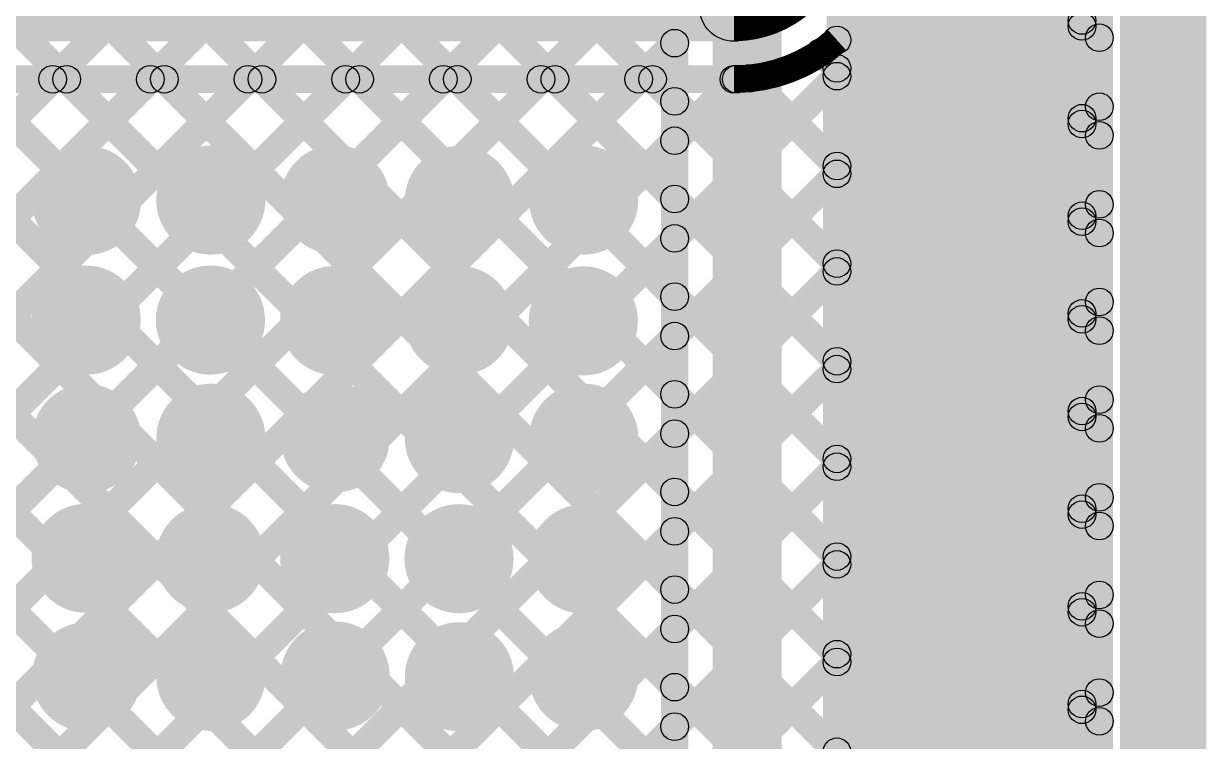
# Model space of a CAD drawing. Header units: millimetres. Extents: x 3.07 to 5.81, y 1.29 to 3.84.
# Drawn here: x 5.4484 to 5.791, y 2.2952 to 2.5031 of the extents above; entities that cross this region are included whole.
import ezdxf

# ---------------------------------------------------------------- set-up
doc = ezdxf.new("R2010")
doc.units = ezdxf.units.MM
doc.header["$MEASUREMENT"] = 0
for name, color, linetype in [('BottomLayer', 5, 'Continuous'), ('BottomSolder', 6, 'Continuous'), ('TopLayer', 1, 'Continuous'), ('TopSolder', 216, 'Continuous'), ('ViaHoleLayer', 16, 'Continuous')]:
    doc.layers.add(name, color=color, linetype=linetype)

msp = doc.modelspace()

# ---------------------------------------------------------------- hatches: boundary and pattern name
at = {"layer": 'BottomLayer'}
for points in [[(5.764, 1.72081), (5.756, 1.72081), (5.756, 3.436), (5.764, 3.436)], [(5.791, 1.719), (5.771, 1.719), (5.771, 3.438), (5.791, 3.438)], [(5.724, 3.241), (5.744, 3.241), (5.744, 1.872), (5.724, 1.872)], [(5.751, 3.241), (5.759, 3.241), (5.759, 1.872), (5.751, 1.872)], [(5.715, 1.88518), (5.695, 1.88518), (5.695, 3.23517), (5.715, 3.23517)], [(5.116, 2.498), (5.116, 2.518), (5.65417, 2.518), (5.65417, 2.498)], [(5.75783, 2.49948), (5.75217, 2.50514), (5.75717, 2.51014), (5.76283, 2.50448)], [(5.75217, 2.50118), (5.75783, 2.50684), (5.76283, 2.50184), (5.75717, 2.49618)], [(5.67656, 2.49194), (5.68222, 2.49759), (5.68683, 2.49298), (5.68117, 2.48733)], [(5.688, 1.89388), (5.68, 1.89388), (5.68, 2.49837), (5.688, 2.49837)], [(5.21804, 2.483), (5.21804, 2.491), (5.65417, 2.491), (5.65417, 2.483)], [(5.26695, 2.06517), (5.2613, 2.07083), (5.68117, 2.4907), (5.68683, 2.48505)], [(4.93583, 1.84718), (4.93017, 1.85284), (5.56716, 2.48983), (5.57282, 2.48417)], [(4.93583, 1.87547), (4.93017, 1.88113), (5.53887, 2.48983), (5.54453, 2.48417)], [(4.93583, 1.79062), (4.93017, 1.79627), (5.62373, 2.48983), (5.62938, 2.48417)], [(4.93583, 1.8189), (4.93017, 1.82456), (5.59544, 2.48983), (5.6011, 2.48417)], [(4.93583, 1.90375), (4.93017, 1.90941), (5.51059, 2.48983), (5.51625, 2.48417)], [(4.93583, 1.93204), (4.93017, 1.93769), (5.48231, 2.48983), (5.48796, 2.48417)], [(4.93583, 1.96032), (4.93017, 1.96598), (5.45402, 2.48983), (5.45968, 2.48417)], [(5.23867, 2.06517), (5.23301, 2.07083), (5.65202, 2.48983), (5.65767, 2.48418)], [(5.26006, 2.48417), (5.26572, 2.48983), (5.68683, 2.06872), (5.68117, 2.06306)], [(5.28835, 2.48417), (5.294, 2.48983), (5.68683, 2.097), (5.68117, 2.09135)], [(5.31663, 2.48417), (5.32229, 2.48983), (5.68683, 2.12529), (5.68117, 2.11963)], [(5.34492, 2.48417), (5.35057, 2.48983), (5.68683, 2.15357), (5.68117, 2.14792)], [(5.3732, 2.48417), (5.37886, 2.48983), (5.68683, 2.18186), (5.68117, 2.1762)], [(5.40148, 2.48417), (5.40714, 2.48983), (5.68683, 2.21014), (5.68117, 2.20448)], [(5.42977, 2.48417), (5.43543, 2.48983), (5.68683, 2.23843), (5.68117, 2.23277)], [(5.45805, 2.48417), (5.46371, 2.48983), (5.68683, 2.26671), (5.68117, 2.26105)], [(5.48634, 2.48417), (5.49199, 2.48983), (5.68683, 2.29499), (5.68117, 2.28934)], [(5.51462, 2.48417), (5.52028, 2.48983), (5.68683, 2.32328), (5.68117, 2.31762)], [(5.54291, 2.48417), (5.54856, 2.48983), (5.68683, 2.35156), (5.68117, 2.34591)], [(5.57119, 2.48417), (5.57685, 2.48983), (5.68683, 2.37985), (5.68117, 2.37419)], [(5.59947, 2.48417), (5.60513, 2.48983), (5.68683, 2.40813), (5.68117, 2.40247)], [(5.62776, 2.48417), (5.63342, 2.48983), (5.68683, 2.43642), (5.68117, 2.43076)], [(5.65582, 2.4844), (5.66148, 2.49005), (5.68683, 2.4647), (5.68117, 2.45904)], [(5.75783, 2.47119), (5.75217, 2.47685), (5.75717, 2.48185), (5.76283, 2.47619)], [(5.75217, 2.4729), (5.75783, 2.47855), (5.76283, 2.47355), (5.75717, 2.4679)], [(5.27683, 2.04676), (5.27117, 2.05242), (5.68117, 2.46242), (5.68683, 2.45676)], [(5.75783, 2.44291), (5.75217, 2.44857), (5.75717, 2.45357), (5.76283, 2.44791)], [(5.75217, 2.44461), (5.75783, 2.45027), (5.76283, 2.44527), (5.75717, 2.43961)], [(5.27683, 2.01848), (5.27117, 2.02414), (5.68117, 2.43414), (5.68683, 2.42848)], [(5.75783, 2.41463), (5.75217, 2.42028), (5.75717, 2.42528), (5.76283, 2.41963)], [(5.75217, 2.41633), (5.75783, 2.42198), (5.76283, 2.41698), (5.75717, 2.41133)], [(5.27481, 1.98817), (5.26915, 1.99383), (5.68117, 2.40585), (5.68683, 2.40019)], [(5.75783, 2.38634), (5.75217, 2.392), (5.75717, 2.397), (5.76283, 2.39134)], [(5.75217, 2.38804), (5.75783, 2.3937), (5.76283, 2.3887), (5.75717, 2.38304)], [(5.31409, 1.99917), (5.30843, 2.00483), (5.68117, 2.37757), (5.68683, 2.37191)], [(5.75783, 2.35806), (5.75217, 2.36371), (5.75717, 2.36871), (5.76283, 2.36306)], [(5.75217, 2.35976), (5.75783, 2.36542), (5.76283, 2.36042), (5.75717, 2.35476)], [(5.34237, 1.99917), (5.33672, 2.00483), (5.68117, 2.34928), (5.68683, 2.34363)], [(5.75783, 2.32977), (5.75217, 2.33543), (5.75717, 2.34043), (5.76283, 2.33477)], [(5.75217, 2.33147), (5.75783, 2.33713), (5.76283, 2.33213), (5.75717, 2.32647)], [(5.37066, 1.99917), (5.365, 2.00483), (5.68117, 2.321), (5.68683, 2.31534)], [(5.75783, 2.30149), (5.75217, 2.30715), (5.75717, 2.31215), (5.76283, 2.30649)], [(5.75217, 2.30319), (5.75783, 2.30885), (5.76283, 2.30385), (5.75717, 2.29819)]]:
    msp.add_hatch(color=5, dxfattribs=at).paths.add_polyline_path(points)
h = msp.add_hatch(color=5, dxfattribs=at)
edge = h.paths.add_edge_path()
edge.add_arc((5.65417, 2.508), 0.01, 0, 360)
h = msp.add_hatch(color=5, dxfattribs=at)
edge = h.paths.add_edge_path()
edge.add_arc((5.65417, 2.508), 0.01, 0, 360)
h = msp.add_hatch(color=5, dxfattribs=at)
edge = h.paths.add_edge_path()
edge.add_arc((5.755, 2.50401), 0.004, 0, 360)
h = msp.add_hatch(color=5, dxfattribs=at)
edge = h.paths.add_edge_path()
edge.add_arc((5.755, 2.50231), 0.004, 0, 360)
h = msp.add_hatch(color=5, dxfattribs=at)
edge = h.paths.add_edge_path()
edge.add_arc((5.684, 2.49837), 0.004, 0, 360)
h = msp.add_hatch(color=5, dxfattribs=at)
edge = h.paths.add_edge_path()
edge.add_arc((5.684, 2.49837), 0.004, 0, 360)
h = msp.add_hatch(color=5, dxfattribs=at)
edge = h.paths.add_edge_path()
edge.add_arc((5.76, 2.49901), 0.004, 0, 360)
h = msp.add_hatch(color=5, dxfattribs=at)
edge = h.paths.add_edge_path()
edge.add_arc((5.67939, 2.49477), 0.004, 0, 360)
h = msp.add_hatch(color=5, dxfattribs=at)
edge = h.paths.add_edge_path()
edge.add_arc((5.684, 2.49016), 0.004, 0, 360)
h = msp.add_hatch(color=5, dxfattribs=at)
edge = h.paths.add_edge_path()
edge.add_arc((5.45685, 2.487), 0.004, 0, 360)
h = msp.add_hatch(color=5, dxfattribs=at)
edge = h.paths.add_edge_path()
edge.add_arc((5.46088, 2.487), 0.004, 0, 360)
h = msp.add_hatch(color=5, dxfattribs=at)
edge = h.paths.add_edge_path()
edge.add_arc((5.48513, 2.487), 0.004, 0, 360)
h = msp.add_hatch(color=5, dxfattribs=at)
edge = h.paths.add_edge_path()
edge.add_arc((5.48917, 2.487), 0.004, 0, 360)
h = msp.add_hatch(color=5, dxfattribs=at)
edge = h.paths.add_edge_path()
edge.add_arc((5.51342, 2.487), 0.004, 0, 360)
h = msp.add_hatch(color=5, dxfattribs=at)
edge = h.paths.add_edge_path()
edge.add_arc((5.51745, 2.487), 0.004, 0, 360)
h = msp.add_hatch(color=5, dxfattribs=at)
edge = h.paths.add_edge_path()
edge.add_arc((5.5417, 2.487), 0.004, 0, 360)
h = msp.add_hatch(color=5, dxfattribs=at)
edge = h.paths.add_edge_path()
edge.add_arc((5.54573, 2.487), 0.004, 0, 360)
h = msp.add_hatch(color=5, dxfattribs=at)
edge = h.paths.add_edge_path()
edge.add_arc((5.56999, 2.487), 0.004, 0, 360)
h = msp.add_hatch(color=5, dxfattribs=at)
edge = h.paths.add_edge_path()
edge.add_arc((5.57402, 2.487), 0.004, 0, 360)
h = msp.add_hatch(color=5, dxfattribs=at)
edge = h.paths.add_edge_path()
edge.add_arc((5.59827, 2.487), 0.004, 0, 360)
h = msp.add_hatch(color=5, dxfattribs=at)
edge = h.paths.add_edge_path()
edge.add_arc((5.6023, 2.487), 0.004, 0, 360)
h = msp.add_hatch(color=5, dxfattribs=at)
edge = h.paths.add_edge_path()
edge.add_arc((5.62656, 2.487), 0.004, 0, 360)
h = msp.add_hatch(color=5, dxfattribs=at)
edge = h.paths.add_edge_path()
edge.add_arc((5.63059, 2.487), 0.004, 0, 360)
h = msp.add_hatch(color=5, dxfattribs=at)
edge = h.paths.add_edge_path()
edge.add_arc((5.65417, 2.487), 0.004, 0, 360)
h = msp.add_hatch(color=5, dxfattribs=at)
edge = h.paths.add_edge_path()
edge.add_arc((5.65417, 2.487), 0.004, 0, 360)
h = msp.add_hatch(color=5, dxfattribs=at)
edge = h.paths.add_edge_path()
edge.add_arc((5.65484, 2.48701), 0.004, 0, 360)
h = msp.add_hatch(color=5, dxfattribs=at)
edge = h.paths.add_edge_path()
edge.add_arc((5.65865, 2.48722), 0.004, 0, 360)
h = msp.add_hatch(color=5, dxfattribs=at)
edge = h.paths.add_edge_path()
edge.add_arc((5.684, 2.48788), 0.004, 0, 360)
h = msp.add_hatch(color=5, dxfattribs=at)
edge = h.paths.add_edge_path()
edge.add_arc((5.76, 2.47902), 0.004, 0, 360)
h = msp.add_hatch(color=5, dxfattribs=at)
edge = h.paths.add_edge_path()
edge.add_arc((5.755, 2.47572), 0.004, 0, 360)
h = msp.add_hatch(color=5, dxfattribs=at)
edge = h.paths.add_edge_path()
edge.add_arc((5.755, 2.47402), 0.004, 0, 360)
h = msp.add_hatch(color=5, dxfattribs=at)
edge = h.paths.add_edge_path()
edge.add_arc((5.76, 2.47072), 0.004, 0, 360)
h = msp.add_hatch(color=5, dxfattribs=at)
edge = h.paths.add_edge_path()
edge.add_arc((5.46665, 2.45188), 0.01181, 0, 360)
h = msp.add_hatch(color=5, dxfattribs=at)
edge = h.paths.add_edge_path()
edge.add_arc((5.50265, 2.45199), 0.01181, 0, 360)
h = msp.add_hatch(color=5, dxfattribs=at)
edge = h.paths.add_edge_path()
edge.add_arc((5.53865, 2.45211), 0.01181, 0, 360)
h = msp.add_hatch(color=5, dxfattribs=at)
edge = h.paths.add_edge_path()
edge.add_arc((5.57465, 2.45188), 0.01181, 0, 360)
h = msp.add_hatch(color=5, dxfattribs=at)
edge = h.paths.add_edge_path()
edge.add_arc((5.61065, 2.45199), 0.01181, 0, 360)
h = msp.add_hatch(color=5, dxfattribs=at)
edge = h.paths.add_edge_path()
edge.add_arc((5.684, 2.46187), 0.004, 0, 360)
h = msp.add_hatch(color=5, dxfattribs=at)
edge = h.paths.add_edge_path()
edge.add_arc((5.684, 2.45959), 0.004, 0, 360)
h = msp.add_hatch(color=5, dxfattribs=at)
edge = h.paths.add_edge_path()
edge.add_arc((5.76, 2.45074), 0.004, 0, 360)
h = msp.add_hatch(color=5, dxfattribs=at)
edge = h.paths.add_edge_path()
edge.add_arc((5.755, 2.44744), 0.004, 0, 360)
h = msp.add_hatch(color=5, dxfattribs=at)
edge = h.paths.add_edge_path()
edge.add_arc((5.755, 2.44574), 0.004, 0, 360)
h = msp.add_hatch(color=5, dxfattribs=at)
edge = h.paths.add_edge_path()
edge.add_arc((5.76, 2.44244), 0.004, 0, 360)
h = msp.add_hatch(color=5, dxfattribs=at)
edge = h.paths.add_edge_path()
edge.add_arc((5.684, 2.43359), 0.004, 0, 360)
h = msp.add_hatch(color=5, dxfattribs=at)
edge = h.paths.add_edge_path()
edge.add_arc((5.684, 2.43131), 0.004, 0, 360)
h = msp.add_hatch(color=5, dxfattribs=at)
edge = h.paths.add_edge_path()
edge.add_arc((5.46654, 2.41722), 0.01181, 0, 360)
h = msp.add_hatch(color=5, dxfattribs=at)
edge = h.paths.add_edge_path()
edge.add_arc((5.50254, 2.41722), 0.01181, 0, 360)
h = msp.add_hatch(color=5, dxfattribs=at)
edge = h.paths.add_edge_path()
edge.add_arc((5.53854, 2.41711), 0.01181, 0, 360)
h = msp.add_hatch(color=5, dxfattribs=at)
edge = h.paths.add_edge_path()
edge.add_arc((5.57454, 2.41711), 0.01181, 0, 360)
h = msp.add_hatch(color=5, dxfattribs=at)
edge = h.paths.add_edge_path()
edge.add_arc((5.61054, 2.41699), 0.01181, 0, 360)
h = msp.add_hatch(color=5, dxfattribs=at)
edge = h.paths.add_edge_path()
edge.add_arc((5.76, 2.42245), 0.004, 0, 360)
h = msp.add_hatch(color=5, dxfattribs=at)
edge = h.paths.add_edge_path()
edge.add_arc((5.755, 2.41916), 0.004, 0, 360)
h = msp.add_hatch(color=5, dxfattribs=at)
edge = h.paths.add_edge_path()
edge.add_arc((5.755, 2.41745), 0.004, 0, 360)
h = msp.add_hatch(color=5, dxfattribs=at)
edge = h.paths.add_edge_path()
edge.add_arc((5.76, 2.41416), 0.004, 0, 360)
h = msp.add_hatch(color=5, dxfattribs=at)
edge = h.paths.add_edge_path()
edge.add_arc((5.684, 2.4053), 0.004, 0, 360)
h = msp.add_hatch(color=5, dxfattribs=at)
edge = h.paths.add_edge_path()
edge.add_arc((5.684, 2.40302), 0.004, 0, 360)
h = msp.add_hatch(color=5, dxfattribs=at)
edge = h.paths.add_edge_path()
edge.add_arc((5.76, 2.39417), 0.004, 0, 360)
h = msp.add_hatch(color=5, dxfattribs=at)
edge = h.paths.add_edge_path()
edge.add_arc((5.46666, 2.38289), 0.01181, 0, 360)
h = msp.add_hatch(color=5, dxfattribs=at)
edge = h.paths.add_edge_path()
edge.add_arc((5.50266, 2.383), 0.01181, 0, 360)
h = msp.add_hatch(color=5, dxfattribs=at)
edge = h.paths.add_edge_path()
edge.add_arc((5.53866, 2.38311), 0.01181, 0, 360)
h = msp.add_hatch(color=5, dxfattribs=at)
edge = h.paths.add_edge_path()
edge.add_arc((5.57466, 2.38289), 0.01181, 0, 360)
h = msp.add_hatch(color=5, dxfattribs=at)
edge = h.paths.add_edge_path()
edge.add_arc((5.61066, 2.383), 0.01181, 0, 360)
h = msp.add_hatch(color=5, dxfattribs=at)
edge = h.paths.add_edge_path()
edge.add_arc((5.755, 2.39087), 0.004, 0, 360)
h = msp.add_hatch(color=5, dxfattribs=at)
edge = h.paths.add_edge_path()
edge.add_arc((5.755, 2.38917), 0.004, 0, 360)
h = msp.add_hatch(color=5, dxfattribs=at)
edge = h.paths.add_edge_path()
edge.add_arc((5.76, 2.38587), 0.004, 0, 360)
h = msp.add_hatch(color=5, dxfattribs=at)
edge = h.paths.add_edge_path()
edge.add_arc((5.684, 2.37702), 0.004, 0, 360)
h = msp.add_hatch(color=5, dxfattribs=at)
edge = h.paths.add_edge_path()
edge.add_arc((5.684, 2.37474), 0.004, 0, 360)
h = msp.add_hatch(color=5, dxfattribs=at)
edge = h.paths.add_edge_path()
edge.add_arc((5.76, 2.36589), 0.004, 0, 360)
h = msp.add_hatch(color=5, dxfattribs=at)
edge = h.paths.add_edge_path()
edge.add_arc((5.755, 2.36259), 0.004, 0, 360)
h = msp.add_hatch(color=5, dxfattribs=at)
edge = h.paths.add_edge_path()
edge.add_arc((5.755, 2.36089), 0.004, 0, 360)
h = msp.add_hatch(color=5, dxfattribs=at)
edge = h.paths.add_edge_path()
edge.add_arc((5.76, 2.35759), 0.004, 0, 360)
h = msp.add_hatch(color=5, dxfattribs=at)
edge = h.paths.add_edge_path()
edge.add_arc((5.46654, 2.34822), 0.01181, 0, 360)
h = msp.add_hatch(color=5, dxfattribs=at)
edge = h.paths.add_edge_path()
edge.add_arc((5.50254, 2.34822), 0.01181, 0, 360)
h = msp.add_hatch(color=5, dxfattribs=at)
edge = h.paths.add_edge_path()
edge.add_arc((5.53854, 2.34811), 0.01181, 0, 360)
h = msp.add_hatch(color=5, dxfattribs=at)
edge = h.paths.add_edge_path()
edge.add_arc((5.57454, 2.34811), 0.01181, 0, 360)
h = msp.add_hatch(color=5, dxfattribs=at)
edge = h.paths.add_edge_path()
edge.add_arc((5.61054, 2.348), 0.01181, 0, 360)
h = msp.add_hatch(color=5, dxfattribs=at)
edge = h.paths.add_edge_path()
edge.add_arc((5.684, 2.34873), 0.004, 0, 360)
h = msp.add_hatch(color=5, dxfattribs=at)
edge = h.paths.add_edge_path()
edge.add_arc((5.684, 2.34645), 0.004, 0, 360)
h = msp.add_hatch(color=5, dxfattribs=at)
edge = h.paths.add_edge_path()
edge.add_arc((5.76, 2.3376), 0.004, 0, 360)
h = msp.add_hatch(color=5, dxfattribs=at)
edge = h.paths.add_edge_path()
edge.add_arc((5.755, 2.3343), 0.004, 0, 360)
h = msp.add_hatch(color=5, dxfattribs=at)
edge = h.paths.add_edge_path()
edge.add_arc((5.755, 2.3326), 0.004, 0, 360)
h = msp.add_hatch(color=5, dxfattribs=at)
edge = h.paths.add_edge_path()
edge.add_arc((5.76, 2.3293), 0.004, 0, 360)
h = msp.add_hatch(color=5, dxfattribs=at)
edge = h.paths.add_edge_path()
edge.add_arc((5.46666, 2.31389), 0.01181, 0, 360)
h = msp.add_hatch(color=5, dxfattribs=at)
edge = h.paths.add_edge_path()
edge.add_arc((5.50266, 2.314), 0.01181, 0, 360)
h = msp.add_hatch(color=5, dxfattribs=at)
edge = h.paths.add_edge_path()
edge.add_arc((5.53866, 2.31411), 0.01181, 0, 360)
h = msp.add_hatch(color=5, dxfattribs=at)
edge = h.paths.add_edge_path()
edge.add_arc((5.57466, 2.31389), 0.01181, 0, 360)
h = msp.add_hatch(color=5, dxfattribs=at)
edge = h.paths.add_edge_path()
edge.add_arc((5.61066, 2.314), 0.01181, 0, 360)
h = msp.add_hatch(color=5, dxfattribs=at)
edge = h.paths.add_edge_path()
edge.add_arc((5.684, 2.32045), 0.004, 0, 360)
h = msp.add_hatch(color=5, dxfattribs=at)
edge = h.paths.add_edge_path()
edge.add_arc((5.684, 2.31817), 0.004, 0, 360)
h = msp.add_hatch(color=5, dxfattribs=at)
edge = h.paths.add_edge_path()
edge.add_arc((5.76, 2.30932), 0.004, 0, 360)
h = msp.add_hatch(color=5, dxfattribs=at)
edge = h.paths.add_edge_path()
edge.add_arc((5.755, 2.30602), 0.004, 0, 360)
h = msp.add_hatch(color=5, dxfattribs=at)
edge = h.paths.add_edge_path()
edge.add_arc((5.755, 2.30432), 0.004, 0, 360)
h = msp.add_hatch(color=5, dxfattribs=at)
edge = h.paths.add_edge_path()
edge.add_arc((5.76, 2.30102), 0.004, 0, 360)
h = msp.add_hatch(color=5, dxfattribs=at)
edge = h.paths.add_edge_path()
edge.add_arc((5.684, 2.29217), 0.004, 0, 360)
at = {"layer": 'BottomSolder'}
h = msp.add_hatch(color=6, dxfattribs=at)
edge = h.paths.add_edge_path()
edge.add_arc((5.46665, 2.45188), 0.01581, 0, 360)
h = msp.add_hatch(color=6, dxfattribs=at)
edge = h.paths.add_edge_path()
edge.add_arc((5.50265, 2.45199), 0.01581, 0, 360)
h = msp.add_hatch(color=6, dxfattribs=at)
edge = h.paths.add_edge_path()
edge.add_arc((5.53865, 2.45211), 0.01581, 0, 360)
h = msp.add_hatch(color=6, dxfattribs=at)
edge = h.paths.add_edge_path()
edge.add_arc((5.57465, 2.45188), 0.01581, 0, 360)
h = msp.add_hatch(color=6, dxfattribs=at)
edge = h.paths.add_edge_path()
edge.add_arc((5.61065, 2.45199), 0.01581, 0, 360)
h = msp.add_hatch(color=6, dxfattribs=at)
edge = h.paths.add_edge_path()
edge.add_arc((5.46654, 2.41722), 0.01581, 0, 360)
h = msp.add_hatch(color=6, dxfattribs=at)
edge = h.paths.add_edge_path()
edge.add_arc((5.50254, 2.41722), 0.01581, 0, 360)
h = msp.add_hatch(color=6, dxfattribs=at)
edge = h.paths.add_edge_path()
edge.add_arc((5.53854, 2.41711), 0.01581, 0, 360)
h = msp.add_hatch(color=6, dxfattribs=at)
edge = h.paths.add_edge_path()
edge.add_arc((5.57454, 2.41711), 0.01581, 0, 360)
h = msp.add_hatch(color=6, dxfattribs=at)
edge = h.paths.add_edge_path()
edge.add_arc((5.61054, 2.41699), 0.01581, 0, 360)
h = msp.add_hatch(color=6, dxfattribs=at)
edge = h.paths.add_edge_path()
edge.add_arc((5.46666, 2.38289), 0.01581, 0, 360)
h = msp.add_hatch(color=6, dxfattribs=at)
edge = h.paths.add_edge_path()
edge.add_arc((5.50266, 2.383), 0.01581, 0, 360)
h = msp.add_hatch(color=6, dxfattribs=at)
edge = h.paths.add_edge_path()
edge.add_arc((5.53866, 2.38311), 0.01581, 0, 360)
h = msp.add_hatch(color=6, dxfattribs=at)
edge = h.paths.add_edge_path()
edge.add_arc((5.57466, 2.38289), 0.01581, 0, 360)
h = msp.add_hatch(color=6, dxfattribs=at)
edge = h.paths.add_edge_path()
edge.add_arc((5.61066, 2.383), 0.01581, 0, 360)
h = msp.add_hatch(color=6, dxfattribs=at)
edge = h.paths.add_edge_path()
edge.add_arc((5.46654, 2.34822), 0.01581, 0, 360)
h = msp.add_hatch(color=6, dxfattribs=at)
edge = h.paths.add_edge_path()
edge.add_arc((5.50254, 2.34822), 0.01581, 0, 360)
h = msp.add_hatch(color=6, dxfattribs=at)
edge = h.paths.add_edge_path()
edge.add_arc((5.53854, 2.34811), 0.01581, 0, 360)
h = msp.add_hatch(color=6, dxfattribs=at)
edge = h.paths.add_edge_path()
edge.add_arc((5.57454, 2.34811), 0.01581, 0, 360)
h = msp.add_hatch(color=6, dxfattribs=at)
edge = h.paths.add_edge_path()
edge.add_arc((5.61054, 2.348), 0.01581, 0, 360)
h = msp.add_hatch(color=6, dxfattribs=at)
edge = h.paths.add_edge_path()
edge.add_arc((5.46666, 2.31389), 0.01581, 0, 360)
h = msp.add_hatch(color=6, dxfattribs=at)
edge = h.paths.add_edge_path()
edge.add_arc((5.50266, 2.314), 0.01581, 0, 360)
h = msp.add_hatch(color=6, dxfattribs=at)
edge = h.paths.add_edge_path()
edge.add_arc((5.53866, 2.31411), 0.01581, 0, 360)
h = msp.add_hatch(color=6, dxfattribs=at)
edge = h.paths.add_edge_path()
edge.add_arc((5.57466, 2.31389), 0.01581, 0, 360)
h = msp.add_hatch(color=6, dxfattribs=at)
edge = h.paths.add_edge_path()
edge.add_arc((5.61066, 2.314), 0.01581, 0, 360)
at = {"layer": 'TopLayer'}
for points in [[(5.786, 1.81727), (5.766, 1.81727), (5.766, 3.43268), (5.786, 3.43268)], [(5.757, 1.83362), (5.737, 1.83362), (5.737, 3.134), (5.757, 3.134)], [(5.73, 2.02418), (5.71, 2.02418), (5.71, 3.08151), (5.73, 3.08151)], [(5.701, 2.061), (5.681, 2.061), (5.681, 2.98268), (5.701, 2.98268)], [(5.641, 2.117), (5.633, 2.117), (5.633, 2.855), (5.641, 2.855)], [(5.668, 2.117), (5.648, 2.117), (5.648, 2.855), (5.668, 2.855)], [(4.93583, 1.98861), (4.93017, 1.99426), (5.63417, 2.69826), (5.63983, 2.69261)], [(4.93968, 1.96417), (4.93402, 1.96983), (5.63417, 2.66998), (5.63983, 2.66432)], [(4.96796, 1.96417), (4.96231, 1.96983), (5.63417, 2.64169), (5.63983, 2.63604)], [(4.99625, 1.96417), (4.99059, 1.96983), (5.63417, 2.61341), (5.63983, 2.60775)], [(5.51834, 2.59359), (5.524, 2.59924), (5.63983, 2.48342), (5.63417, 2.47776)], [(5.32377, 2.59017), (5.32943, 2.59583), (5.63983, 2.28543), (5.63417, 2.27977)], [(5.35205, 2.59017), (5.35771, 2.59583), (5.63983, 2.31371), (5.63417, 2.30805)], [(5.38034, 2.59017), (5.38599, 2.59583), (5.63983, 2.34199), (5.63417, 2.33634)], [(5.40862, 2.59017), (5.41428, 2.59583), (5.63983, 2.37028), (5.63417, 2.36462)], [(5.43691, 2.59017), (5.44256, 2.59583), (5.63983, 2.39856), (5.63417, 2.39291)], [(5.46519, 2.59017), (5.47085, 2.59583), (5.63983, 2.42685), (5.63417, 2.42119)], [(5.49347, 2.59017), (5.49913, 2.59583), (5.63983, 2.45513), (5.63417, 2.44947)], [(5.02453, 1.96417), (5.01887, 1.96983), (5.63417, 2.58513), (5.63983, 2.57947)], [(5.17719, 2.08854), (5.17153, 2.0942), (5.63417, 2.55684), (5.63983, 2.55118)], [(5.33302, 2.55263), (5.33868, 2.55829), (5.63983, 2.25714), (5.63417, 2.25148)], [(5.26263, 2.53817), (5.26829, 2.54383), (5.63983, 2.17229), (5.63417, 2.16663)], [(5.29092, 2.53817), (5.29657, 2.54383), (5.63983, 2.20057), (5.63417, 2.19492)], [(5.31945, 2.53792), (5.32511, 2.54357), (5.63983, 2.22886), (5.63417, 2.2232)], [(5.2071, 2.09017), (5.20144, 2.09583), (5.63417, 2.52856), (5.63983, 2.5229)], [(5.23538, 2.09017), (5.22973, 2.09583), (5.63417, 2.50027), (5.63983, 2.49462)], [(5.28717, 2.48535), (5.29283, 2.491), (5.63983, 2.144), (5.63417, 2.13835)], [(5.26367, 2.09017), (5.25801, 2.09583), (5.63417, 2.47199), (5.63983, 2.46633)], [(5.28717, 2.45706), (5.29283, 2.46272), (5.63952, 2.11602), (5.63387, 2.11037)], [(5.29195, 2.09017), (5.2863, 2.09583), (5.63417, 2.4437), (5.63983, 2.43805)], [(5.32024, 2.09017), (5.31458, 2.09583), (5.63417, 2.41542), (5.63983, 2.40976)], [(5.34852, 2.09017), (5.34286, 2.09583), (5.63417, 2.38714), (5.63983, 2.38148)], [(5.37681, 2.09017), (5.37115, 2.09583), (5.63417, 2.35885), (5.63983, 2.35319)], [(5.40509, 2.09017), (5.39943, 2.09583), (5.63417, 2.33057), (5.63983, 2.32491)], [(5.43337, 2.09017), (5.42772, 2.09583), (5.63417, 2.30228), (5.63983, 2.29663)]]:
    msp.add_hatch(color=1, dxfattribs=at).paths.add_polyline_path(points)
h = msp.add_hatch(color=1, dxfattribs=at)
edge = h.paths.add_edge_path()
edge.add_arc((5.637, 2.49744), 0.004, 0, 360)
h = msp.add_hatch(color=1, dxfattribs=at)
edge = h.paths.add_edge_path()
edge.add_arc((5.637, 2.48059), 0.004, 0, 360)
h = msp.add_hatch(color=1, dxfattribs=at)
edge = h.paths.add_edge_path()
edge.add_arc((5.637, 2.46916), 0.004, 0, 360)
h = msp.add_hatch(color=1, dxfattribs=at)
edge = h.paths.add_edge_path()
edge.add_arc((5.46665, 2.45188), 0.01181, 0, 360)
h = msp.add_hatch(color=1, dxfattribs=at)
edge = h.paths.add_edge_path()
edge.add_arc((5.50265, 2.45199), 0.01181, 0, 360)
h = msp.add_hatch(color=1, dxfattribs=at)
edge = h.paths.add_edge_path()
edge.add_arc((5.53865, 2.45211), 0.01181, 0, 360)
h = msp.add_hatch(color=1, dxfattribs=at)
edge = h.paths.add_edge_path()
edge.add_arc((5.57465, 2.45188), 0.01181, 0, 360)
h = msp.add_hatch(color=1, dxfattribs=at)
edge = h.paths.add_edge_path()
edge.add_arc((5.61065, 2.45199), 0.01181, 0, 360)
h = msp.add_hatch(color=1, dxfattribs=at)
edge = h.paths.add_edge_path()
edge.add_arc((5.637, 2.4523), 0.004, 0, 360)
h = msp.add_hatch(color=1, dxfattribs=at)
edge = h.paths.add_edge_path()
edge.add_arc((5.637, 2.44088), 0.004, 0, 360)
h = msp.add_hatch(color=1, dxfattribs=at)
edge = h.paths.add_edge_path()
edge.add_arc((5.46654, 2.41722), 0.01181, 0, 360)
h = msp.add_hatch(color=1, dxfattribs=at)
edge = h.paths.add_edge_path()
edge.add_arc((5.50254, 2.41722), 0.01181, 0, 360)
h = msp.add_hatch(color=1, dxfattribs=at)
edge = h.paths.add_edge_path()
edge.add_arc((5.53854, 2.41711), 0.01181, 0, 360)
h = msp.add_hatch(color=1, dxfattribs=at)
edge = h.paths.add_edge_path()
edge.add_arc((5.57454, 2.41711), 0.01181, 0, 360)
h = msp.add_hatch(color=1, dxfattribs=at)
edge = h.paths.add_edge_path()
edge.add_arc((5.61054, 2.41699), 0.01181, 0, 360)
h = msp.add_hatch(color=1, dxfattribs=at)
edge = h.paths.add_edge_path()
edge.add_arc((5.637, 2.42402), 0.004, 0, 360)
h = msp.add_hatch(color=1, dxfattribs=at)
edge = h.paths.add_edge_path()
edge.add_arc((5.637, 2.41259), 0.004, 0, 360)
h = msp.add_hatch(color=1, dxfattribs=at)
edge = h.paths.add_edge_path()
edge.add_arc((5.637, 2.39573), 0.004, 0, 360)
h = msp.add_hatch(color=1, dxfattribs=at)
edge = h.paths.add_edge_path()
edge.add_arc((5.46666, 2.38289), 0.01181, 0, 360)
h = msp.add_hatch(color=1, dxfattribs=at)
edge = h.paths.add_edge_path()
edge.add_arc((5.50266, 2.383), 0.01181, 0, 360)
h = msp.add_hatch(color=1, dxfattribs=at)
edge = h.paths.add_edge_path()
edge.add_arc((5.53866, 2.38311), 0.01181, 0, 360)
h = msp.add_hatch(color=1, dxfattribs=at)
edge = h.paths.add_edge_path()
edge.add_arc((5.57466, 2.38289), 0.01181, 0, 360)
h = msp.add_hatch(color=1, dxfattribs=at)
edge = h.paths.add_edge_path()
edge.add_arc((5.61066, 2.383), 0.01181, 0, 360)
h = msp.add_hatch(color=1, dxfattribs=at)
edge = h.paths.add_edge_path()
edge.add_arc((5.637, 2.38431), 0.004, 0, 360)
h = msp.add_hatch(color=1, dxfattribs=at)
edge = h.paths.add_edge_path()
edge.add_arc((5.637, 2.36745), 0.004, 0, 360)
h = msp.add_hatch(color=1, dxfattribs=at)
edge = h.paths.add_edge_path()
edge.add_arc((5.46654, 2.34822), 0.01181, 0, 360)
h = msp.add_hatch(color=1, dxfattribs=at)
edge = h.paths.add_edge_path()
edge.add_arc((5.50254, 2.34822), 0.01181, 0, 360)
h = msp.add_hatch(color=1, dxfattribs=at)
edge = h.paths.add_edge_path()
edge.add_arc((5.53854, 2.34811), 0.01181, 0, 360)
h = msp.add_hatch(color=1, dxfattribs=at)
edge = h.paths.add_edge_path()
edge.add_arc((5.57454, 2.34811), 0.01181, 0, 360)
h = msp.add_hatch(color=1, dxfattribs=at)
edge = h.paths.add_edge_path()
edge.add_arc((5.61054, 2.348), 0.01181, 0, 360)
h = msp.add_hatch(color=1, dxfattribs=at)
edge = h.paths.add_edge_path()
edge.add_arc((5.637, 2.35602), 0.004, 0, 360)
h = msp.add_hatch(color=1, dxfattribs=at)
edge = h.paths.add_edge_path()
edge.add_arc((5.637, 2.33917), 0.004, 0, 360)
h = msp.add_hatch(color=1, dxfattribs=at)
edge = h.paths.add_edge_path()
edge.add_arc((5.637, 2.32774), 0.004, 0, 360)
h = msp.add_hatch(color=1, dxfattribs=at)
edge = h.paths.add_edge_path()
edge.add_arc((5.46666, 2.31389), 0.01181, 0, 360)
h = msp.add_hatch(color=1, dxfattribs=at)
edge = h.paths.add_edge_path()
edge.add_arc((5.50266, 2.314), 0.01181, 0, 360)
h = msp.add_hatch(color=1, dxfattribs=at)
edge = h.paths.add_edge_path()
edge.add_arc((5.53866, 2.31411), 0.01181, 0, 360)
h = msp.add_hatch(color=1, dxfattribs=at)
edge = h.paths.add_edge_path()
edge.add_arc((5.57466, 2.31389), 0.01181, 0, 360)
h = msp.add_hatch(color=1, dxfattribs=at)
edge = h.paths.add_edge_path()
edge.add_arc((5.61066, 2.314), 0.01181, 0, 360)
h = msp.add_hatch(color=1, dxfattribs=at)
edge = h.paths.add_edge_path()
edge.add_arc((5.637, 2.31088), 0.004, 0, 360)
h = msp.add_hatch(color=1, dxfattribs=at)
edge = h.paths.add_edge_path()
edge.add_arc((5.637, 2.29945), 0.004, 0, 360)
at = {"layer": 'TopSolder'}
h = msp.add_hatch(color=216, dxfattribs=at)
edge = h.paths.add_edge_path()
edge.add_arc((5.46665, 2.45188), 0.01581, 0, 360)
h = msp.add_hatch(color=216, dxfattribs=at)
edge = h.paths.add_edge_path()
edge.add_arc((5.50265, 2.45199), 0.01581, 0, 360)
h = msp.add_hatch(color=216, dxfattribs=at)
edge = h.paths.add_edge_path()
edge.add_arc((5.53865, 2.45211), 0.01581, 0, 360)
h = msp.add_hatch(color=216, dxfattribs=at)
edge = h.paths.add_edge_path()
edge.add_arc((5.57465, 2.45188), 0.01581, 0, 360)
h = msp.add_hatch(color=216, dxfattribs=at)
edge = h.paths.add_edge_path()
edge.add_arc((5.61065, 2.45199), 0.01581, 0, 360)
h = msp.add_hatch(color=216, dxfattribs=at)
edge = h.paths.add_edge_path()
edge.add_arc((5.46654, 2.41722), 0.01581, 0, 360)
h = msp.add_hatch(color=216, dxfattribs=at)
edge = h.paths.add_edge_path()
edge.add_arc((5.50254, 2.41722), 0.01581, 0, 360)
h = msp.add_hatch(color=216, dxfattribs=at)
edge = h.paths.add_edge_path()
edge.add_arc((5.53854, 2.41711), 0.01581, 0, 360)
h = msp.add_hatch(color=216, dxfattribs=at)
edge = h.paths.add_edge_path()
edge.add_arc((5.57454, 2.41711), 0.01581, 0, 360)
h = msp.add_hatch(color=216, dxfattribs=at)
edge = h.paths.add_edge_path()
edge.add_arc((5.61054, 2.41699), 0.01581, 0, 360)
h = msp.add_hatch(color=216, dxfattribs=at)
edge = h.paths.add_edge_path()
edge.add_arc((5.46666, 2.38289), 0.01581, 0, 360)
h = msp.add_hatch(color=216, dxfattribs=at)
edge = h.paths.add_edge_path()
edge.add_arc((5.50266, 2.383), 0.01581, 0, 360)
h = msp.add_hatch(color=216, dxfattribs=at)
edge = h.paths.add_edge_path()
edge.add_arc((5.53866, 2.38311), 0.01581, 0, 360)
h = msp.add_hatch(color=216, dxfattribs=at)
edge = h.paths.add_edge_path()
edge.add_arc((5.57466, 2.38289), 0.01581, 0, 360)
h = msp.add_hatch(color=216, dxfattribs=at)
edge = h.paths.add_edge_path()
edge.add_arc((5.61066, 2.383), 0.01581, 0, 360)
h = msp.add_hatch(color=216, dxfattribs=at)
edge = h.paths.add_edge_path()
edge.add_arc((5.46654, 2.34822), 0.01581, 0, 360)
h = msp.add_hatch(color=216, dxfattribs=at)
edge = h.paths.add_edge_path()
edge.add_arc((5.50254, 2.34822), 0.01581, 0, 360)
h = msp.add_hatch(color=216, dxfattribs=at)
edge = h.paths.add_edge_path()
edge.add_arc((5.53854, 2.34811), 0.01581, 0, 360)
h = msp.add_hatch(color=216, dxfattribs=at)
edge = h.paths.add_edge_path()
edge.add_arc((5.57454, 2.34811), 0.01581, 0, 360)
h = msp.add_hatch(color=216, dxfattribs=at)
edge = h.paths.add_edge_path()
edge.add_arc((5.61054, 2.348), 0.01581, 0, 360)
h = msp.add_hatch(color=216, dxfattribs=at)
edge = h.paths.add_edge_path()
edge.add_arc((5.46666, 2.31389), 0.01581, 0, 360)
h = msp.add_hatch(color=216, dxfattribs=at)
edge = h.paths.add_edge_path()
edge.add_arc((5.50266, 2.314), 0.01581, 0, 360)
h = msp.add_hatch(color=216, dxfattribs=at)
edge = h.paths.add_edge_path()
edge.add_arc((5.53866, 2.31411), 0.01581, 0, 360)
h = msp.add_hatch(color=216, dxfattribs=at)
edge = h.paths.add_edge_path()
edge.add_arc((5.57466, 2.31389), 0.01581, 0, 360)
h = msp.add_hatch(color=216, dxfattribs=at)
edge = h.paths.add_edge_path()
edge.add_arc((5.61066, 2.314), 0.01581, 0, 360)
at = {"layer": 'ViaHoleLayer'}
h = msp.add_hatch(color=16, dxfattribs=at)
edge = h.paths.add_edge_path()
edge.add_arc((5.46665, 2.45188), 0.00787, 0, 360)
h = msp.add_hatch(color=16, dxfattribs=at)
edge = h.paths.add_edge_path()
edge.add_arc((5.50265, 2.45199), 0.00787, 0, 360)
h = msp.add_hatch(color=16, dxfattribs=at)
edge = h.paths.add_edge_path()
edge.add_arc((5.53865, 2.45211), 0.00787, 0, 360)
h = msp.add_hatch(color=16, dxfattribs=at)
edge = h.paths.add_edge_path()
edge.add_arc((5.57465, 2.45188), 0.00787, 0, 360)
h = msp.add_hatch(color=16, dxfattribs=at)
edge = h.paths.add_edge_path()
edge.add_arc((5.61065, 2.45199), 0.00787, 0, 360)
h = msp.add_hatch(color=16, dxfattribs=at)
edge = h.paths.add_edge_path()
edge.add_arc((5.46654, 2.41722), 0.00787, 0, 360)
h = msp.add_hatch(color=16, dxfattribs=at)
edge = h.paths.add_edge_path()
edge.add_arc((5.50254, 2.41722), 0.00787, 0, 360)
h = msp.add_hatch(color=16, dxfattribs=at)
edge = h.paths.add_edge_path()
edge.add_arc((5.53854, 2.41711), 0.00787, 0, 360)
h = msp.add_hatch(color=16, dxfattribs=at)
edge = h.paths.add_edge_path()
edge.add_arc((5.57454, 2.41711), 0.00787, 0, 360)
h = msp.add_hatch(color=16, dxfattribs=at)
edge = h.paths.add_edge_path()
edge.add_arc((5.61054, 2.41699), 0.00787, 0, 360)
h = msp.add_hatch(color=16, dxfattribs=at)
edge = h.paths.add_edge_path()
edge.add_arc((5.46666, 2.38289), 0.00787, 0, 360)
h = msp.add_hatch(color=16, dxfattribs=at)
edge = h.paths.add_edge_path()
edge.add_arc((5.50266, 2.383), 0.00787, 0, 360)
h = msp.add_hatch(color=16, dxfattribs=at)
edge = h.paths.add_edge_path()
edge.add_arc((5.53866, 2.38311), 0.00787, 0, 360)
h = msp.add_hatch(color=16, dxfattribs=at)
edge = h.paths.add_edge_path()
edge.add_arc((5.57466, 2.38289), 0.00787, 0, 360)
h = msp.add_hatch(color=16, dxfattribs=at)
edge = h.paths.add_edge_path()
edge.add_arc((5.61066, 2.383), 0.00787, 0, 360)
h = msp.add_hatch(color=16, dxfattribs=at)
edge = h.paths.add_edge_path()
edge.add_arc((5.46654, 2.34822), 0.00787, 0, 360)
h = msp.add_hatch(color=16, dxfattribs=at)
edge = h.paths.add_edge_path()
edge.add_arc((5.50254, 2.34822), 0.00787, 0, 360)
h = msp.add_hatch(color=16, dxfattribs=at)
edge = h.paths.add_edge_path()
edge.add_arc((5.53854, 2.34811), 0.00787, 0, 360)
h = msp.add_hatch(color=16, dxfattribs=at)
edge = h.paths.add_edge_path()
edge.add_arc((5.57454, 2.34811), 0.00787, 0, 360)
h = msp.add_hatch(color=16, dxfattribs=at)
edge = h.paths.add_edge_path()
edge.add_arc((5.61054, 2.348), 0.00787, 0, 360)
h = msp.add_hatch(color=16, dxfattribs=at)
edge = h.paths.add_edge_path()
edge.add_arc((5.46666, 2.31389), 0.00787, 0, 360)
h = msp.add_hatch(color=16, dxfattribs=at)
edge = h.paths.add_edge_path()
edge.add_arc((5.50266, 2.314), 0.00787, 0, 360)
h = msp.add_hatch(color=16, dxfattribs=at)
edge = h.paths.add_edge_path()
edge.add_arc((5.53866, 2.31411), 0.00787, 0, 360)
h = msp.add_hatch(color=16, dxfattribs=at)
edge = h.paths.add_edge_path()
edge.add_arc((5.57466, 2.31389), 0.00787, 0, 360)
h = msp.add_hatch(color=16, dxfattribs=at)
edge = h.paths.add_edge_path()
edge.add_arc((5.61066, 2.314), 0.00787, 0, 360)

# ---------------------------------------------------------------- linework, layer by layer
at = {"layer": 'BottomLayer'}
for points, const_width in [([(5.678, 2.53183, -0.414214), (5.65417, 2.508)], 0.02), ([(5.684, 2.49837, -0.184047), (5.65417, 2.487)], 0.008)]:
    msp.add_lwpolyline(points, format="xyb", dxfattribs=dict(at, const_width=const_width))
for centre, radius in [((5.65417, 2.508), 0.01), ((5.65417, 2.508), 0.01), ((5.755, 2.50401), 0.004), ((5.755, 2.50231), 0.004), ((5.684, 2.49837), 0.004), ((5.684, 2.49837), 0.004), ((5.76, 2.49901), 0.004), ((5.67939, 2.49477), 0.004), ((5.684, 2.49016), 0.004), ((5.45685, 2.487), 0.004), ((5.46088, 2.487), 0.004), ((5.48513, 2.487), 0.004), ((5.48917, 2.487), 0.004), ((5.51342, 2.487), 0.004), ((5.51745, 2.487), 0.004), ((5.5417, 2.487), 0.004), ((5.54573, 2.487), 0.004), ((5.56999, 2.487), 0.004), ((5.57402, 2.487), 0.004), ((5.59827, 2.487), 0.004), ((5.6023, 2.487), 0.004), ((5.62656, 2.487), 0.004), ((5.63059, 2.487), 0.004), ((5.65417, 2.487), 0.004), ((5.65417, 2.487), 0.004), ((5.65484, 2.48701), 0.004), ((5.65865, 2.48722), 0.004), ((5.684, 2.48788), 0.004), ((5.76, 2.47902), 0.004), ((5.755, 2.47572), 0.004), ((5.755, 2.47402), 0.004), ((5.76, 2.47072), 0.004), ((5.684, 2.46187), 0.004), ((5.684, 2.45959), 0.004), ((5.76, 2.45074), 0.004), ((5.755, 2.44744), 0.004), ((5.755, 2.44574), 0.004), ((5.76, 2.44244), 0.004), ((5.684, 2.43359), 0.004), ((5.684, 2.43131), 0.004), ((5.76, 2.42245), 0.004), ((5.755, 2.41916), 0.004), ((5.755, 2.41745), 0.004), ((5.76, 2.41416), 0.004), ((5.684, 2.4053), 0.004), ((5.684, 2.40302), 0.004), ((5.76, 2.39417), 0.004), ((5.755, 2.39087), 0.004), ((5.755, 2.38917), 0.004), ((5.76, 2.38587), 0.004), ((5.684, 2.37702), 0.004), ((5.684, 2.37474), 0.004), ((5.76, 2.36589), 0.004), ((5.755, 2.36259), 0.004), ((5.755, 2.36089), 0.004), ((5.76, 2.35759), 0.004), ((5.684, 2.34873), 0.004), ((5.684, 2.34645), 0.004), ((5.76, 2.3376), 0.004), ((5.755, 2.3343), 0.004), ((5.755, 2.3326), 0.004), ((5.76, 2.3293), 0.004), ((5.684, 2.32045), 0.004), ((5.684, 2.31817), 0.004), ((5.76, 2.30932), 0.004), ((5.755, 2.30602), 0.004), ((5.755, 2.30432), 0.004), ((5.76, 2.30102), 0.004), ((5.684, 2.29217), 0.004)]:
    msp.add_circle(centre, radius, dxfattribs=at)
at = {"layer": 'TopLayer'}
for centre in [(5.637, 2.49744), (5.637, 2.48059), (5.637, 2.46916), (5.637, 2.4523), (5.637, 2.44088), (5.637, 2.42402), (5.637, 2.41259), (5.637, 2.39573), (5.637, 2.38431), (5.637, 2.36745), (5.637, 2.35602), (5.637, 2.33917), (5.637, 2.32774), (5.637, 2.31088), (5.637, 2.29945)]:
    msp.add_circle(centre, 0.004, dxfattribs=at)

doc.saveas('drawing.dxf')
